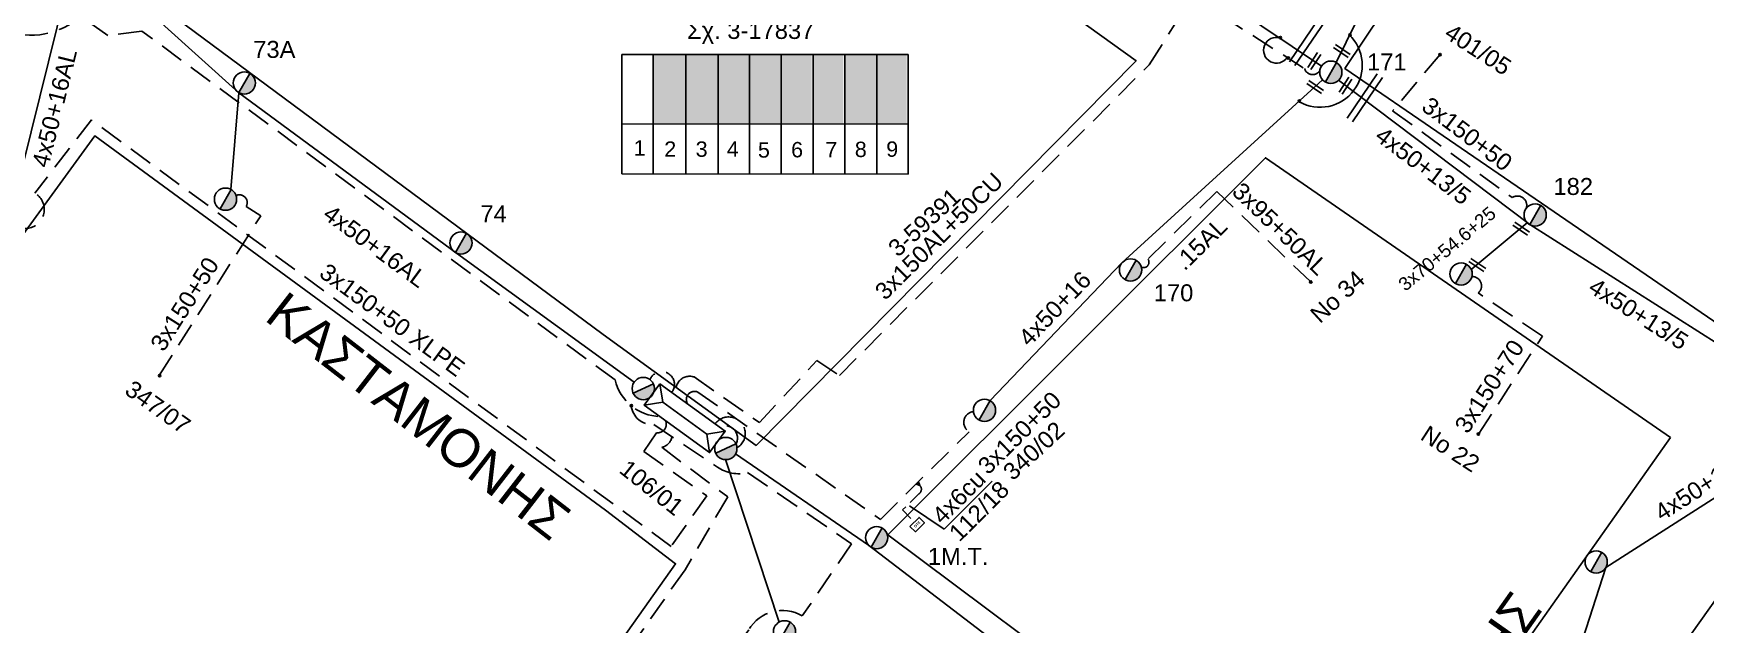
# Model space of a CAD drawing. Header units: millimetres. Extents: x 864 to 3062, y 833 to 2619.
# Drawn here: x 2054.2 to 2231.5, y 957.6 to 1020.3 of the extents above; entities that cross this region are included whole.
import ezdxf
from ezdxf.enums import TextEntityAlignment as Align

# ---------------------------------------------------------------- set-up
doc = ezdxf.new("R2010")
doc.units = ezdxf.units.MM
doc.linetypes.add('DASHED', pattern=[19.05, 12.7, -6.35])
for name, color, linetype, lineweight in [('.10', 7, 'Continuous', 30), ('.15AL', 7, 'Continuous', 30), ('3x150+50', 7, 'Continuous', 30), ('3x150+50 XLPE', 7, 'SYN_LINE', 30), ('3x150+70', 7, 'Continuous', 30), ('3x150AL+50CU', 7, 'Continuous', 30), ('3x95+50AL', 7, 'Continuous', 30), ('4x50+13_5', 7, 'Continuous', 30), ('4x50+16', 7, 'Continuous', 30), ('4x50+16AL', 7, 'Continuous', 30), ('4x50CU', 7, 'Continuous', 30), ('text διευθύνσεων', 250, 'Continuous', 30), ('Υπόβαθρο ΔΕΗ', 7, 'Continuous', 30)]:
    doc.layers.add(name, color=color, linetype=linetype, lineweight=lineweight)
for name, color, linetype in [('Pillar OTE', 7, 'Continuous'), ('TEXT ΚΑΛΩΔΙΩΝ', 7, 'Continuous'), ('Άγνωστα', 7, 'Continuous'), ('ΑΓΝΩΣΤΟ ΥΠΟΓΕΙΟ ΚΑΛΩΔΙΟ', 7, 'DASHED'), ('Επιγραφές - Σχήματα', 7, 'Continuous'), ('Καλώδια ΧΤ   3x150AL+50CU', 7, 'DASHED'), ('Μηχανική τομή', 7, 'Continuous'), ('Στύλος ΦΜ', 7, 'Continuous'), ('Στύλος ΦΜ @ 1', 7, 'Continuous'), ('Συνδέσεις', 7, 'Continuous'), ('Συνεστραμμένα ΧΤ   3x70+54.6+25 AL', 7, 'SYN_LINE'), ('Τομή', 7, 'Continuous'), ('Υποσταθμός εναέριος 2 στύλων', 7, 'Continuous'), ('Υποσταθμός πόλεως', 7, 'Continuous'), ('Υπόγεια καλώδια Παροχών ΧΤ   4x50AL', 7, 'DASHED'), ('Υπόγεια καλώδια Παροχών ΧΤ   4x6', 7, 'DASHED')]:
    doc.layers.add(name, color=color, linetype=linetype)
doc.styles.add('arial', font='arial.ttf')
doc.styles.get("Standard").update_dxf_attribs({"font": 'arial.ttf'})
doc.linetypes.add('SYN_LINE', pattern='A,0.5,-0.0001,["/\\/\\/\\/",Standard,S=0.1,R=0,X=0,Y=-0.05],-0.25', length=0.7501)
doc.dimstyles.new('ISO-25', dxfattribs={"dimtxt": 2.5, "dimasz": 2.5, "dimexe": 1.25, "dimexo": 0.625, "dimtad": 1, "dimtxsty": 'Standard', "dimcen": 2.5, "dimadec": 0, "dimazin": 0, "dimtfac": 1, "dimtmove": 0, "dimatfit": 3, "dimfxl": 1, "dimarcsym": 0})

# ---------------------------------------------------------------- blocks, each defined once
blk = doc.blocks.new('ΥΠΑΡΧΩΝ ΤΣΙΜΕΝΤΕΝΙΟΣ ΣΤΥΛΟΣ')
at = {"layer": 'Στύλος ΦΜ'}
blk.add_hatch(color=7, dxfattribs=at).paths.add_polyline_path([(-1.29, -2.28, 0.574793), (2.62, 0, 0.268822), (1.3, 2.27)])
at = {"layer": 'Στύλος ΦΜ', "color": 7}
blk.add_line((-1.29, -2.28), (1.3, 2.27), dxfattribs=at)
blk.add_circle((0, 0), 2.62, dxfattribs=at)
at = {"layer": 'Στύλος ΦΜ', "flags": 4}
for tag, p in [('ΑΡΙΘΜΟΣ', (-4.68, 8.05)), ('ΤΥΠΟΣ', (-4.91, 3.03))]:
    blk.add_attdef(tag, p, '', height=4, dxfattribs=at)
blk = doc.blocks.new('ΥΠΟΣΤΑΘΜΟΣ ΕΝΑΕΡΙΟΣ ΕΠΙ 2 ΣΤΥΛΩΝ')
at = {"layer": 'Υποσταθμός εναέριος 2 στύλων', "linetype": 'Continuous'}
for points in [[(-11.97, -2.11, 0.574793), (-8.45, -0.07, 0.268822), (-9.64, 1.98)], [(9.68, -2.15, 0.574793), (13.19, -0.1, 0.268822), (12.01, 1.95)]]:
    blk.add_hatch(color=256, dxfattribs=at).paths.add_polyline_path(points)
for p, q in [((-11.97, -2.11), (-9.64, 1.98)), ((9.68, -2.15), (12.01, 1.95))]:
    blk.add_line(p, q, dxfattribs=at)
for centre in [(-10.81, -0.07), (10.84, -0.1)]:
    blk.add_circle(centre, 2.36, dxfattribs=at)
at = {"layer": 'Υποσταθμός πόλεως', "linetype": 'Continuous', "ltscale": 40}
blk.add_lwpolyline([(-8.57, 2.82), (8.57, 2.82), (8.57, -2.82), (-8.57, -2.82)], close=True, dxfattribs=at)
for points in [[(-5.75, 0), (-8.57, 2.82)], [(-8.57, -2.82), (-5.75, 0)], [(-5.75, 0), (5.75, 0)], [(5.75, 0), (8.57, 2.82)], [(8.57, -2.82), (5.75, 0)]]:
    blk.add_lwpolyline(points, dxfattribs=at)
at = {"layer": 'Υποσταθμός εναέριος 2 στύλων', "ltscale": 40, "flags": 1}
for tag, p in [('ΜΕΤΑΣΧΗΜΑΤΙΣΜΟΣ', (14.09, 2.51)), ('ΙΣΧΥΣ', (14.07, -0.28)), ('ΑΡΙΘΜΟΣ', (14.19, -3))]:
    blk.add_attdef(tag, p, '', height=1.8, dxfattribs=at)
blk = doc.blocks.new('ΜΗΧΑΝΙΚΗ ΤΟΜΗ')
at = {"layer": 'Μηχανική τομή', "ltscale": 40}
for p, q in [((-1.89, 0.78), (5.69, 0.78)), ((-1.89, -0.77), (5.69, -0.77))]:
    blk.add_line(p, q, dxfattribs=at)
blk = doc.blocks.new('ΤΟΜΗ')
at = {"layer": 'Τομή', "ltscale": 40}
for p, q in [((-5.68, 0), (17.06, 0)), ((-5.68, -2.77), (17.06, -2.77))]:
    blk.add_line(p, q, dxfattribs=at)
blk = doc.blocks.new('_ΣΥΝΔΕΣΗ')
at = {"layer": 'Συνδέσεις', "linetype": 'SYN_LINE', "ltscale": 40}
blk.add_hatch(color=256, dxfattribs=at).paths.add_polyline_path([(0.5, -0.01, 1), (-0.5, -0.01, 1)])
at = {"layer": 'Συνδέσεις'}
blk.add_circle((0, -0.01), 0.5, dxfattribs=at)
blk = doc.blocks.new('PILLAR ΟΤΕ')
at = {"layer": 'Pillar OTE', "ltscale": 40}
blk.add_lwpolyline([(-3.31, 2.02), (3.39, 2.02), (3.39, -1.99), (-3.31, -1.99)], close=True, dxfattribs=at)
at = {"layer": 'Pillar OTE', "insert": (-1.81, 0.71), "char_height": 1.3575, "width": 109.961, "attachment_point": 1}
blk.add_mtext('{\\fArial|b1|i0|c161|p34;OTE}', dxfattribs=at)

msp = doc.modelspace()

# ---------------------------------------------------------------- hatches: boundary and pattern name
at = {"layer": 'Pillar OTE', "ltscale": 40}
h = msp.add_hatch(color=256, dxfattribs=at)
h.dxf.hatch_style = 1
h.paths.add_polyline_path([(2147.81, 972.48), (2148.21, 972.34), (2148.06, 972.74)])
at = {"layer": 'Καλώδια ΧΤ   3x150AL+50CU', "linetype": 'DASHED', "lineweight": -3, "ltscale": 0.2}
h = msp.add_hatch(color=85, dxfattribs=at)
h.dxf.hatch_style = 1
h.paths.add_polyline_path([(2123.39, 1018.05), (2119.95, 1018.05), (2119.95, 1010.69), (2123.39, 1010.68)])
h = msp.add_hatch(color=27, dxfattribs=at)
h.dxf.hatch_style = 1
h.paths.add_polyline_path([(2123.39, 1010.68), (2126.83, 1010.68), (2126.83, 1018.05), (2123.39, 1018.05)])
h = msp.add_hatch(color=5, dxfattribs=at)
h.dxf.hatch_style = 1
h.paths.add_polyline_path([(2130.07, 1018.05), (2126.77, 1018.05), (2126.77, 1010.68), (2130.07, 1010.68)])
h = msp.add_hatch(color=151, dxfattribs=at)
h.dxf.hatch_style = 1
h.paths.add_polyline_path([(2133.37, 1018.05), (2130.07, 1018.05), (2130.07, 1010.68), (2133.37, 1010.68)])
h = msp.add_hatch(color=2, dxfattribs=at)
h.dxf.hatch_style = 1
h.paths.add_polyline_path([(2136.75, 1018.04), (2133.45, 1018.04), (2133.45, 1010.68), (2136.75, 1010.67)])
h = msp.add_hatch(color=133, dxfattribs=at)
h.dxf.hatch_style = 1
h.paths.add_polyline_path([(2140.09, 1018.04), (2136.79, 1018.04), (2136.79, 1010.68), (2140.09, 1010.67)])
h = msp.add_hatch(color=173, dxfattribs=at)
h.dxf.hatch_style = 1
h.paths.add_polyline_path([(2143.48, 1018.04), (2140.18, 1018.04), (2140.18, 1010.68), (2143.48, 1010.67)])
h = msp.add_hatch(color=6, dxfattribs=at)
h.dxf.hatch_style = 1
h.paths.add_polyline_path([(2146.8, 1018.04), (2143.5, 1018.04), (2143.5, 1010.68), (2146.8, 1010.67)])

# ---------------------------------------------------------------- linework, layer by layer
at = {"layer": '.10', "color": 27, "linetype": 'DASHED', "lineweight": -3, "ltscale": 0.2}
msp.add_lwpolyline([(2121.92, 977.52, -0.313859), (2120.84, 976.39), (2127.84, 971.14), (2123.32, 963.4), (2093.05, 920.45), (2043.3, 850.25)], format="xyb", dxfattribs=at)
at = {"layer": '.15AL', "color": 85, "linetype": 'DASHED', "lineweight": -3, "ltscale": 0.2}
msp.add_lwpolyline([(2179.69, 1003.54), (2172.38, 996.36, -0.784007), (2171.67, 995.51, 1.896079)], format="xyb", dxfattribs=at)
at = {"layer": '3x150+50', "color": 1, "linetype": 'DASHED', "lineweight": -3, "ltscale": 0.2}
msp.add_lwpolyline([(2203.35, 1018.05), (2198.32, 1012.08), (2210.99, 1002.88, -0.7107), (2212.49, 1001.75, 1.194924)], format="xyb", dxfattribs=at)
at = {"layer": '3x150+50', "color": 151, "linetype": 'DASHED', "lineweight": -3, "ltscale": 0.2}
for points in [[(2067.58, 984.01), (2078.35, 1000.96), (2076.79, 1001.95, 0.743579), (2075.71, 1003.09, -16.023977)], [(2121.89, 982.22, 1.163318), (2119.59, 983.56, -2.091283)]]:
    msp.add_lwpolyline(points, format="xyb", dxfattribs=at)
at = {"layer": '3x150+50', "color": 85, "linetype": 'DASHED', "lineweight": -3, "ltscale": 0.2}
msp.add_lwpolyline([(2123.57, 981.01, -0.730575), (2124.68, 982.25), (2144.02, 968.74), (2153.42, 978.04, -0.712374), (2153.89, 980.18, 47.922363)], format="xyb", dxfattribs=at)
at = {"layer": '3x150+50', "color": 2, "linetype": 'DASHED', "lineweight": -3, "ltscale": 0.2}
msp.add_lwpolyline([(2117.62, 980.79, 0.412244), (2119.99, 978.82), (2126.74, 974.28, 0.209177), (2129.95, 973.7), (2140.97, 966.16), (2135.74, 958.51, 0.41189), (2130.07, 957.04), (2108.03, 926.68), (2108.01, 924.72), (2101.51, 915.17, 1.091592), (2102.44, 909.66), (2116.06, 900.19), (2122.98, 910.48)], format="xyb", dxfattribs=at)
at = {"layer": '3x150+50', "color": 6, "linetype": 'DASHED', "lineweight": -3, "ltscale": 0.2}
msp.add_lwpolyline([(2128.81, 976.32, 1.239745), (2126.51, 978.88, -62.480391)], format="xyb", dxfattribs=at)
at = {"layer": '3x150+50', "color": 5, "linetype": 'DASHED', "lineweight": -3, "ltscale": 0.2}
msp.add_lwpolyline([(2128.71, 976.74, 0.73868), (2126.99, 978.53, -2.091283)], format="xyb", dxfattribs=at)
at = {"layer": '3x150+50 XLPE', "color": 133, "linetype": 'DASHED', "lineweight": -3, "ltscale": 0.2}
msp.add_lwpolyline([(2121.23, 979.23, -0.608003), (2120.3, 977.94), (2118.93, 975.95), (2125.61, 971.24), (2121.83, 965.87), (2060.39, 1011.13), (2054.39, 1003.34, -1.104973), (2052.08, 1000.11), (2041.25, 985.4, -0.512645), (2040.24, 982.96, 102.487186)], format="xyb", dxfattribs=at)
at = {"layer": '3x150+70', "color": 6, "linetype": 'DASHED', "lineweight": -3, "ltscale": 0.2}
msp.add_lwpolyline([(2075.53, 1065.47), (2084.77, 1059.34), (2060.7, 1023.79, -0.283079), (2053.26, 1020.15), (2048.99, 1014.27, -0.727618), (2045.53, 1009.5), (2035.35, 995.47, -0.617948), (2030.86, 989.28), (2016.74, 969.83), (2002.34, 979.74)], format="xyb", dxfattribs=at)
at = {"layer": '3x150+70', "color": 1, "linetype": 'DASHED', "lineweight": -3, "ltscale": 0.2}
msp.add_lwpolyline([(2207.41, 977.79), (2214.2, 988.18), (2207.39, 992.77, 0.717557), (2206.72, 994.5, -8.482766)], format="xyb", dxfattribs=at)
at = {"layer": '3x150AL+50CU', "color": 173, "linetype": 'DASHED', "lineweight": -3, "ltscale": 0.2}
msp.add_lwpolyline([(2122.57, 981.73, -0.705011), (2124.27, 983.85), (2131.19, 979.01), (2137.29, 985.59), (2139.67, 984.01), (2172.52, 1016.98), (2177.07, 1024.17), (2188.99, 1016.57, 0.644165), (2190.6, 1016.34, 14.296705)], format="xyb", dxfattribs=at)
at = {"layer": '3x95+50AL', "color": 85, "linetype": 'DASHED', "lineweight": -3, "ltscale": 0.2}
msp.add_lwpolyline([(2189.65, 993.93), (2179.69, 1003.54)], dxfattribs=at)
at = {"layer": '4x50+13_5', "color": 1, "lineweight": -3, "ltscale": 0.2}
msp.add_lwpolyline([(2192.57, 1015.32), (2212.85, 1000.01), (2244.04, 980.22)], dxfattribs=at)
at = {"layer": '4x50+13_5', "color": 5, "lineweight": -3, "ltscale": 0.2}
msp.add_lwpolyline([(2133.29, 957.84), (2127.59, 975.08)], dxfattribs=at)
at = {"layer": '4x50+16', "color": 85, "lineweight": -3, "ltscale": 0.2}
for points in [[(2192.35, 1017.2), (2199.72, 1032.26), (2209.06, 1044.89)], [(2155.65, 981.34), (2169.62, 995.96), (2190.9, 1015.38)]]:
    msp.add_lwpolyline(points, dxfattribs=at)
at = {"layer": '4x50+16AL', "color": 173, "lineweight": -3, "ltscale": 0.2}
msp.add_lwpolyline([(2142.06, 1050.84), (2156.15, 1040.1), (2190.79, 1016.83)], dxfattribs=at)
at = {"layer": '4x50+16AL', "color": 62, "lineweight": -3, "ltscale": 0.2}
msp.add_lwpolyline([(2026.61, 964.64), (2038.18, 983.58), (2052.15, 1002.43), (2058.59, 1028.46)], dxfattribs=at)
at = {"layer": '4x50+16AL', "color": 151, "lineweight": -3, "ltscale": 0.2}
msp.add_lwpolyline([(2059.63, 1028.82), (2076.01, 1014.01), (2099.1, 996.99), (2117.92, 983.29)], dxfattribs=at)
at = {"layer": '4x50+16AL', "color": 1, "lineweight": -3, "ltscale": 0.2}
msp.add_lwpolyline([(2244.36, 978.63), (2220.92, 963.64), (2212.19, 936.54), (2195.66, 929.41)], dxfattribs=at)
at = {"layer": '4x50+16AL', "color": 6, "lineweight": -3, "ltscale": 0.2}
msp.add_lwpolyline([(2128.67, 975.69), (2142.77, 966.01), (2170.54, 944.77), (2193.6, 929.59)], dxfattribs=at)
at = {"layer": '4x50CU', "color": 151, "linetype": 'SYN_LINE', "lineweight": -3, "ltscale": 10}
msp.add_lwpolyline([(2076.02, 1014.01), (2075.18, 1003.73)], dxfattribs=at)
at = {"layer": 'Pillar OTE', "lineweight": -3, "ltscale": 40}
for points in [[(2116.62, 1005.41), (2116.62, 1018.05), (2146.96, 1018.05), (2146.96, 1005.38), (2116.62, 1005.41)], [(2119.95, 1005.41), (2119.95, 1018.05)], [(2123.39, 1005.4), (2123.39, 1018.05)], [(2126.83, 1005.4), (2126.83, 1018.05)], [(2130.13, 1005.4), (2130.13, 1018.05)], [(2133.51, 1005.39), (2133.51, 1018.05)], [(2136.91, 1005.39), (2136.91, 1018.05)], [(2140.25, 1005.39), (2140.25, 1018.05)], [(2143.64, 1005.38), (2143.64, 1018.05)], [(2116.62, 1010.69), (2146.96, 1010.66)]]:
    msp.add_lwpolyline(points, dxfattribs=at)
at = {"layer": 'Pillar OTE', "ltscale": 40}
msp.add_lwpolyline([(2148.06, 972.74), (2148.21, 972.34), (2147.81, 972.48), (2148.06, 972.74)], dxfattribs=at)
at = {"layer": 'Άγνωστα', "linetype": 'Continuous', "ltscale": 0.2}
for centre, radius, start, end in [((2186.01, 1018.51), 1.37, 73.169, 326.5604), ((2190.63, 1016.93), 4.47, 240.4239, 46.4018)]:
    msp.add_arc(centre, radius, start, end, dxfattribs=at)
at = {"layer": 'ΑΓΝΩΣΤΟ ΥΠΟΓΕΙΟ ΚΑΛΩΔΙΟ', "color": 2, "linetype": 'DASHED', "lineweight": -3, "ltscale": 0.2}
msp.add_lwpolyline([(2120.64, 979.65, -0.33602), (2115.9, 983.53), (2065.74, 1020.54), (2062.13, 1020.07), (2048.05, 1030.07)], format="xyb", dxfattribs=at)
at = {"layer": 'Συνεστραμμένα ΧΤ   3x70+54.6+25 AL', "color": 1, "lineweight": -3, "ltscale": 10}
msp.add_lwpolyline([(2206.65, 995.26), (2212.6, 1000.2)], dxfattribs=at)
at = {"layer": 'Υπόβαθρο ΔΕΗ', "lineweight": -3}
for points in [[(2114.65, 988.34), (2130.87, 976.59), (2171.13, 1017.4), (2113.81, 1058.63), (2101.01, 1067.7), (2069.38, 1021.92)], [(2211.46, 1043.78), (2193.26, 1016.59), (2234.96, 987.99), (2253.18, 1012.91)], [(2114.87, 969.71), (2060.74, 1009.43), (2027.65, 963.93), (2091.62, 920.66), (2122.31, 964.03)], [(2227.79, 977.42), (2184.83, 1007.11), (2144.8, 967.1), (2194.34, 930.05)], [(2311.4, 918.32), (2239.06, 969.37), (2205.52, 922.11), (2275.87, 871.02)]]:
    msp.add_lwpolyline(points, close=True, dxfattribs=at)
at = {"layer": 'Υπόγεια καλώδια Παροχών ΧΤ   4x6', "color": 85, "linetype": 'DASHED', "lineweight": -2, "ltscale": 0.1}
msp.add_lwpolyline([(2148.21, 972.34, -0.484461), (2148.07, 971.43), (2146.37, 969.75), (2147.64, 968.47)], format="xyb", dxfattribs=at)

# ---------------------------------------------------------------- block references
at = {"layer": 'Pillar OTE', "xscale": 0.2018252928367768, "yscale": 0.2018252928367768, "zscale": 0.2018252928367768, "rotation": 45}
msp.add_blockref('PILLAR ΟΤΕ', (2147.92, 968.18), dxfattribs=at)
at = {"layer": 'Μηχανική τομή', "lineweight": -3, "xscale": 0.2499999999999466, "yscale": 0.2499999999999466, "zscale": 0.4999999999999997}
for p, rotation in [((2189.76, 1016.96), 57.14397064997369), ((2193.33, 1018.18), 146.140555394538), ((2193.07, 1014.36), 57.14397064997369), ((2190.51, 1014.34), 146.140555394538), ((2212.34, 999.32), 146.140555394538), ((2207.69, 995.46), 146.140555394538)]:
    msp.add_blockref('ΜΗΧΑΝΙΚΗ ΤΟΜΗ', p, dxfattribs=dict(at, rotation=rotation))
at = {"layer": 'Στύλος ΦΜ @ 1', "lineweight": -3, "ltscale": 40}
ref = msp.add_blockref('ΥΠΑΡΧΩΝ ΤΣΙΜΕΝΤΕΝΙΟΣ ΣΤΥΛΟΣ', (2076.6, 1015.04), dxfattribs=dict(at, xscale=0.4499999999998181, yscale=0.4499999999998181, zscale=0.4499999999998181))
ref.add_attrib('ΤΥΠΟΣ', '73A', (2077.54, 1017.7), dxfattribs={"layer": 'Στύλος ΦΜ', "height": 1.8, "flags": 4})
ref = msp.add_blockref('ΥΠΑΡΧΩΝ ΤΣΙΜΕΝΤΕΝΙΟΣ ΣΤΥΛΟΣ', (2191.77, 1016.18), dxfattribs=dict(at, xscale=0.4499999999998181, yscale=0.4499999999998181, zscale=0.4499999999998181))
ref.add_attrib('ΤΥΠΟΣ', '171', (2195.61, 1016.37), dxfattribs={"layer": 'Στύλος ΦΜ', "height": 1.8, "flags": 4})
at = {"layer": 'Στύλος ΦΜ @ 1', "lineweight": -3, "ltscale": 40, "xscale": 0.4499999999998181, "yscale": 0.4499999999998181, "zscale": 0.4499999999998181}
for p in [(2074.6, 1002.71), (2205.58, 994.78), (2155.06, 980.32), (2219.9, 964.23), (2133.86, 956.81)]:
    msp.add_blockref('ΥΠΑΡΧΩΝ ΤΣΙΜΕΝΤΕΝΙΟΣ ΣΤΥΛΟΣ', p, dxfattribs=at)
at = {"layer": 'Στύλος ΦΜ @ 1', "lineweight": -3, "ltscale": 40}
ref = msp.add_blockref('ΥΠΑΡΧΩΝ ΤΣΙΜΕΝΤΕΝΙΟΣ ΣΤΥΛΟΣ', (2213.43, 1001.04), dxfattribs=dict(at, xscale=0.4499999999997701, yscale=0.4499999999997701, zscale=0.4499999999997701))
ref.add_attrib('ΤΥΠΟΣ', '182', (2215.37, 1003.16), dxfattribs={"layer": 'Στύλος ΦΜ', "height": 1.8, "flags": 4})
ref = msp.add_blockref('ΥΠΑΡΧΩΝ ΤΣΙΜΕΝΤΕΝΙΟΣ ΣΤΥΛΟΣ', (2099.56, 998.07), dxfattribs=dict(at, xscale=0.4499999999998815, yscale=0.4499999999998815, zscale=0.4499999999998815))
ref.add_attrib('ΤΥΠΟΣ', '74', (2101.62, 1000.26), dxfattribs={"layer": 'Στύλος ΦΜ', "height": 1.8, "flags": 4})
ref = msp.add_blockref('ΥΠΑΡΧΩΝ ΤΣΙΜΕΝΤΕΝΙΟΣ ΣΤΥΛΟΣ', (2170.54, 995.21), dxfattribs=dict(at, xscale=0.4499999999998673, yscale=0.4499999999998673, zscale=0.4499999999998673))
ref.add_attrib('ΤΥΠΟΣ', '170', (2173, 991.88), dxfattribs={"layer": 'Στύλος ΦΜ', "height": 1.8, "flags": 4})
ref = msp.add_blockref('ΥΠΑΡΧΩΝ ΤΣΙΜΕΝΤΕΝΙΟΣ ΣΤΥΛΟΣ', (2143.63, 966.81), dxfattribs=dict(at, xscale=0.449999999999818, yscale=0.449999999999818, zscale=0.449999999999818))
ref.add_attrib('ΤΥΠΟΣ', '1M.T.', (2149.05, 963.92), dxfattribs={"layer": 'Στύλος ΦΜ', "height": 1.8, "flags": 4})
at = {"layer": 'Συνδέσεις', "lineweight": -3, "xscale": 0.25, "yscale": 0.25, "zscale": 0.25}
for p in [(2186.43, 1019.86), (2193.8, 1020.14), (2187.25, 1017.69), (2203.35, 1018.06), (2188.44, 1013.12), (2189.65, 993.93), (2067.62, 983.98), (2117.62, 980.8), (2207.41, 977.79)]:
    msp.add_blockref('_ΣΥΝΔΕΣΗ', p, dxfattribs=at)
at = {"layer": 'Τομή', "lineweight": -3, "xscale": 0.2499999999999996, "yscale": 0.2499999999999996, "zscale": 0.2499999999999996, "rotation": 235.8205376702454}
for p in [(2190.36, 1020.43), (2196.46, 1014.46)]:
    msp.add_blockref('ΤΟΜΗ', p, dxfattribs=at)
at = {"layer": 'Υποσταθμός εναέριος 2 στύλων', "lineweight": -3, "xscale": 0.4999999999999998, "yscale": 0.4999999999999998, "zscale": 0.4999999999999998, "rotation": 324.0744009899788}
msp.add_blockref('ΥΠΟΣΤΑΘΜΟΣ ΕΝΑΕΡΙΟΣ ΕΠΙ 2 ΣΤΥΛΩΝ', (2123.28, 979.48), dxfattribs=at)

# ---------------------------------------------------------------- texts
at = {"lineweight": -3, "ltscale": 30, "char_height": 1.63, "width": 11.2573, "attachment_point": 1}
for s, insert in [('1', (2117.87, 1008.97)), ('2', (2121.11, 1008.84)), ('3', (2124.44, 1008.84)), ('4', (2127.74, 1008.84)), ('5', (2131.04, 1008.75)), ('6', (2134.56, 1008.78)), ('7', (2138.19, 1008.78)), ('8', (2141.31, 1008.81)), ('9', (2144.64, 1008.84))]:
    msp.add_mtext(s, dxfattribs=dict(at, insert=insert))
at = {"layer": 'text διευθύνσεων', "color": 7, "lineweight": -3}
msp.add_text('ΚΡΗΝΗΣ', height=4, rotation=54.7801, dxfattribs=at).set_placement((2206.01, 950.9), align=Align.MIDDLE_CENTER)
at = {"layer": 'text διευθύνσεων', "color": 7, "lineweight": -3, "ltscale": 40, "insert": (2081.05, 993.12), "char_height": 4, "width": 94.4586, "attachment_point": 1, "rotation": 322.2272, "style": 'arial'}
msp.add_mtext('KAΣTAMONHΣ', dxfattribs=at)
at = {"layer": 'TEXT ΚΑΛΩΔΙΩΝ', "linetype": 'Continuous', "lineweight": -3, "ltscale": 0.2}
for s, height, rotation, p in [('4x50+16AL', 1.8, 76.102, (2056.47, 1012.38)), ('3x150+50', 1.8, 322.951, (2206.23, 1009.63)), ('4x50+13/5', 1.8, 322.951, (2201.57, 1006.27)), ('3x150AL+50CU', 1.8, 44.6859, (2150.23, 998.8)), ('3x95+50AL', 1.8, 316.0171, (2186.4, 999.57)), ('4x50+16AL', 1.8, 323.5982, (2090.47, 997.73)), ('3x70+54.6+25', 1.418, 39.7063, (2204.09, 997.46)), ('.15AL', 1.8, 44.5226, (2177.98, 997.97)), ('3x150+50', 1.8, 57.5667, (2070.26, 991.59)), ('3x150+50 XLPE', 1.8, 323.6663, (2092.28, 989.91)), ('4x50+16', 1.8, 46.2825, (2162.5, 991.11)), ('4x50+13/5', 1.8, 327.6128, (2224.4, 990.55)), ('3x150+70', 1.8, 56.8643, (2208.57, 982.86)), ('3x150+50', 1.8, 44.6859, (2158.76, 977.93)), ('4x50+16AL', 1.8, 32.5866, (2231.75, 972.7))]:
    msp.add_text(s, height=height, rotation=rotation, dxfattribs=at).set_placement(p, align=Align.MIDDLE_CENTER)
at = {"layer": 'Άγνωστα', "lineweight": -3, "ltscale": 40, "insert": (2123.52, 1021.51), "char_height": 1.8, "width": 27.758, "attachment_point": 1, "style": 'arial'}
msp.add_mtext('Σχ. 3-17837', dxfattribs=at)
at = {"layer": 'Άγνωστα', "lineweight": -3, "ltscale": 40, "char_height": 1.8, "width": 27.758, "attachment_point": 1, "style": 'arial'}
for s, insert, rotation in [('401/05', (2204.65, 1021.45), 327.0683), ('3-59391', (2144.66, 997.81), 42.5486), ('No 34', (2189.4, 990.77), 42.5486), ('347/07', (2064.83, 983.62), 324.4583), ('340/02', (2156.84, 974.09), 42.5486), ('No 22', (2202.12, 978.81), 327.0683), ('106/01', (2117.33, 975.2), 321.6152)]:
    msp.add_mtext(s, dxfattribs=dict(at, insert=insert, rotation=rotation))
at = {"layer": 'Υπόγεια καλώδια Παροχών ΧΤ   4x50AL', "color": 7, "ltscale": 0.2, "char_height": 1.8, "attachment_point": 1, "rotation": 45}
for s, insert in [('4x6cu', (2149.32, 969.39)), ('112/18', (2151.12, 967.55))]:
    msp.add_mtext_dynamic_manual_height_columns(s, width=1.8, gutter_width=12.5, heights=[0.118], dxfattribs=dict(at, insert=insert))

# ---------------------------------------------------------------- leaders
at = {"layer": 'Επιγραφές - Σχήματα'}
msp.add_leader([(2147.09, 970.17), (2150.77, 967.69), (2155.88, 972.8)], dimstyle='ISO-25', override={"dimasz": 0.5, "dimgap": 0.625, "dimtad": 0}, dxfattribs=at)

doc.saveas('drawing.dxf')
